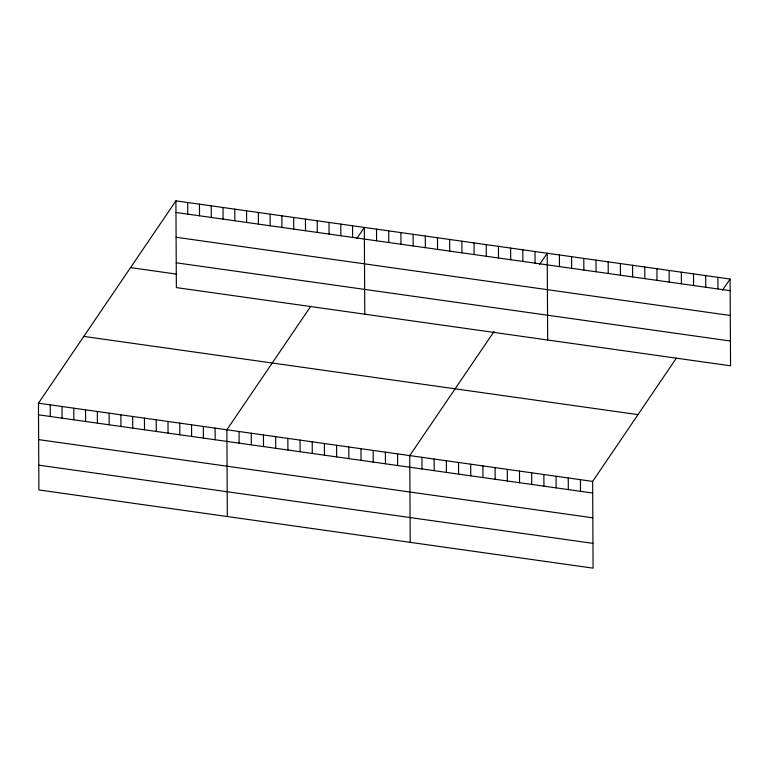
<?xml version="1.0" encoding="UTF-8"?>
<svg xmlns="http://www.w3.org/2000/svg" width="769" height="769" viewBox="0 0 769 769"><rect width="100%" height="100%" fill="white"/><g stroke="black" fill="none" stroke-linecap="round" stroke-linejoin="round"><path stroke-width="1.15" d="M676.297 358.248L592.639 481.404L593.091 568.156L38.902 489.949L38.45 403.187L175.909 200.844L730.098 279.051L730.55 365.813L176.361 287.596L175.909 200.844M310.532 306.629L226.874 429.784L227.326 516.537M356.768 238.563L364.333 227.432L364.785 314.185M494.063 331.487L409.752 455.594L410.213 542.347M539.655 264.373L547.211 253.241L547.672 339.994M722.533 290.182L730.098 279.051M175.966 212.475L730.156 290.692M176.101 237.265L730.29 315.482M176.236 262.806L730.415 341.023M130.547 267.612L176.476 274.1M83.811 336.418L638.001 414.626M38.45 403.187L592.639 481.404M38.508 414.827L592.697 493.035M38.642 439.618L592.832 517.825M38.777 465.158L592.957 543.366M717.9 277.33L717.967 288.971M705.711 275.61L705.769 287.25M693.523 273.889L693.58 285.53M681.324 272.168L681.392 283.809M669.136 270.448L669.193 282.088M656.947 268.727L657.005 280.368M644.749 267.006L644.816 278.647M632.56 265.286L632.618 276.927M620.372 263.565L620.429 275.206M608.173 261.844L608.231 273.485M595.985 260.124L596.042 271.765M583.786 258.403L583.854 270.044M580.441 479.683L580.508 491.314M571.598 256.683L571.655 268.323M568.253 477.962L568.31 489.593M559.409 254.962L559.467 266.603M556.064 476.242L556.122 487.873M543.866 474.521L543.933 486.152M535.022 251.521L535.08 263.161M531.677 472.8L531.735 484.432M522.833 249.8L522.891 261.441M519.488 471.08L519.546 482.711M510.635 248.079L510.703 259.72M507.29 469.359L507.357 480.99M498.447 246.359L498.504 258M495.101 467.639L495.159 479.27M486.258 244.638L486.316 256.279M482.903 465.918L482.97 477.549M474.06 242.917L474.127 254.558M470.715 464.197L470.772 475.828M461.871 241.197L461.929 252.838M458.526 462.477L458.584 474.108M449.673 239.476L449.74 251.117M446.328 460.756L446.395 472.387M437.484 237.756L437.542 249.396M434.139 459.035L434.197 470.666M425.295 236.035L425.353 247.676M421.95 457.315L422.008 468.946M413.097 234.314L413.164 245.955M400.909 232.594L400.966 244.234M397.563 453.873L397.621 465.505M388.72 230.873L388.778 242.514M385.375 452.153L385.432 463.784M376.522 229.152L376.589 240.793M373.176 450.432L373.244 462.063M360.988 448.712L361.046 460.343M352.558 225.769L352.615 237.41M348.799 446.991L348.857 458.622M340.782 224.106L340.84 235.747M336.601 445.27L336.659 456.901M329.007 222.443L329.065 234.084M324.412 443.55L324.47 455.181M317.222 220.79L317.289 232.421M312.214 441.829L312.281 453.46M305.447 219.127L305.514 230.758M300.025 440.108L300.083 451.739M293.671 217.464L293.739 229.095M287.837 438.388L287.894 450.019M281.896 215.801L281.954 227.432M275.638 436.667L275.706 448.298M270.121 214.138L270.179 225.769M263.45 434.946L263.507 446.578M258.346 212.475L258.403 224.106M251.261 433.226L251.319 444.857M246.57 210.812L246.628 222.452M239.063 431.505L239.13 443.136M234.795 209.149L234.853 220.79M223.02 207.486L223.077 219.127M215.099 428.122L215.157 439.753M211.235 205.823L211.302 217.464M203.324 426.459L203.381 438.09M199.459 204.17L199.527 215.801M191.548 424.796L191.606 436.436M187.684 202.507L187.751 214.138M179.763 423.133L179.831 434.773M167.988 421.47L168.055 433.11M156.213 419.807L156.28 431.447M144.437 418.153L144.495 429.784M132.662 416.49L132.72 428.122M120.887 414.827L120.944 426.459M109.111 413.164L109.169 424.796M97.336 411.502L97.394 423.133M85.551 409.839L85.619 421.47M73.776 408.176L73.843 419.816M62.001 406.513L62.068 418.153M50.225 404.85L50.283 416.49"/></g></svg>
